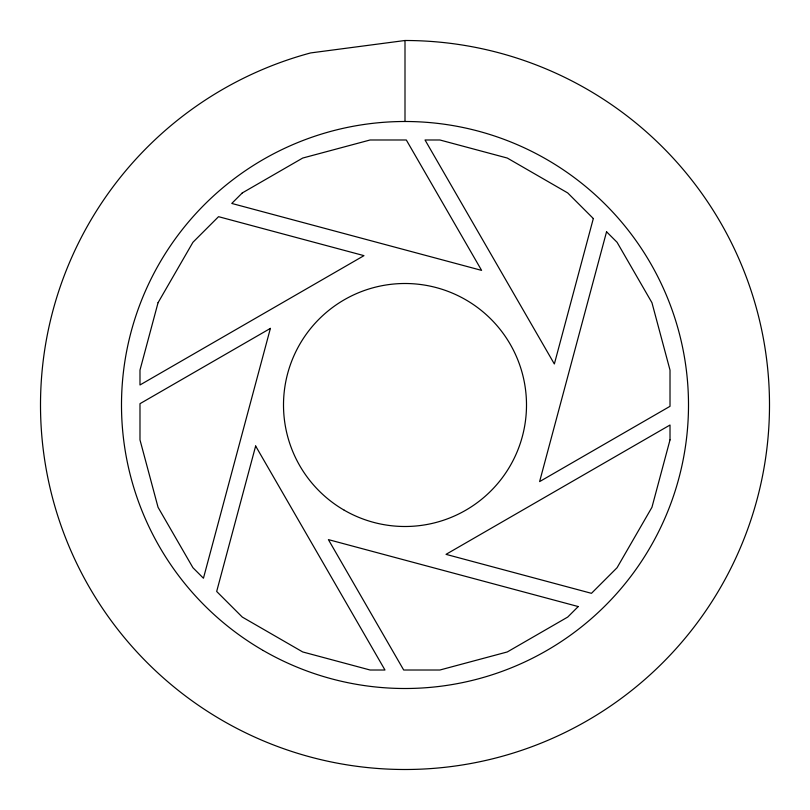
<?xml version="1.0" encoding="UTF-8"?>
<svg xmlns="http://www.w3.org/2000/svg" width="810" height="810" viewBox="0 0 810 810"><rect width="100%" height="100%" fill="white"/><g stroke="black" fill="none" stroke-linecap="round" stroke-linejoin="round"><path stroke-width="1.21" d="M405 40.5L310.665 52.923A364.5 364.5 0 0 0 125.773 639.292A364.5 364.5 0 0 0 735.348 559.042A364.5 364.5 0 0 0 405 40.5L405 121.5M158.051 302.707L139.988 370.109L139.988 384.973L363.984 255.646L218.538 216.675L192.932 242.281L158.051 302.707M270.388 328.394L203.442 578.229L192.932 567.719L158.051 507.293L139.988 439.891L139.988 403.684L270.388 328.394M255.646 446.016L216.675 591.462L242.281 617.068L302.707 651.949L370.109 670.012L384.973 670.012L255.646 446.016M593.325 218.538L554.354 363.984L425.027 139.988L439.891 139.988L507.293 158.051L567.719 192.932L593.325 218.538M606.558 231.771L539.612 481.606L670.012 406.316L670.012 370.109L651.949 302.707L617.068 242.281L606.558 231.771M670.012 439.891L651.949 507.293L617.068 567.719L591.462 593.325L446.016 554.354L670.012 425.027L670.012 439.891M242.281 192.932L231.771 203.442L481.606 270.388L406.316 139.988L370.109 139.988L302.707 158.051L242.281 192.932M578.229 606.558L567.719 617.068L507.293 651.949L439.891 670.012L403.684 670.012L328.394 539.612L578.229 606.558M263.25 650.521A283.5 283.5 0 0 0 688.5 405A283.5 283.5 0 0 0 263.25 159.479A283.5 283.5 0 0 0 263.25 650.521M344.25 510.219A121.5 121.5 0 0 0 526.5 405A121.5 121.5 0 0 0 344.25 299.781A121.5 121.5 0 0 0 344.25 510.219"/></g></svg>
